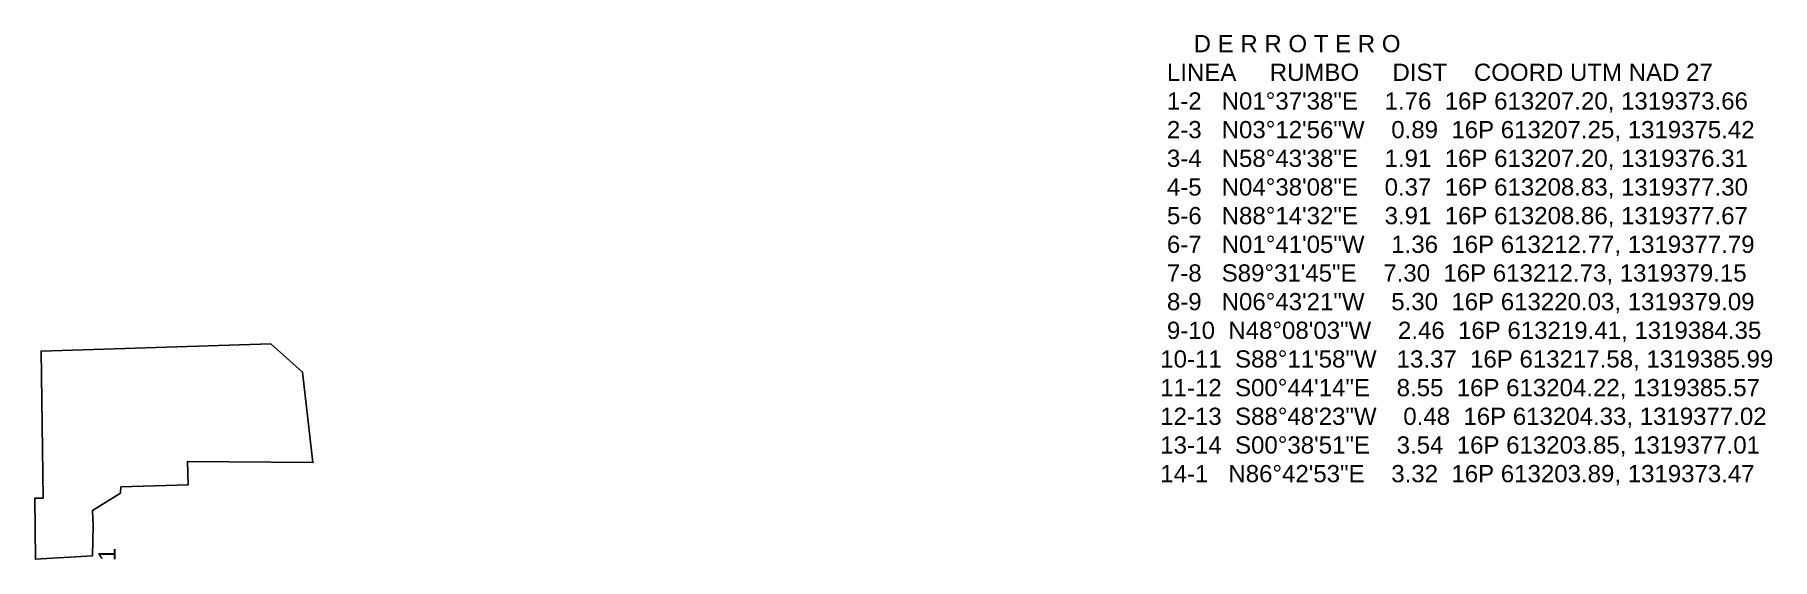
# Model space of a CAD drawing. Header units: millimetres. Extents: x 613204 to 613305, y 1319373 to 1319404.
import ezdxf
from ezdxf.enums import TextEntityAlignment as Align

# ---------------------------------------------------------------- set-up
doc = ezdxf.new("R2010")
doc.units = ezdxf.units.MM
doc.styles.get("Standard").update_dxf_attribs({"font": 'arial.ttf'})

msp = doc.modelspace()

# ---------------------------------------------------------------- linework, layer by layer
msp.add_lwpolyline([(613207.2, 1319373.66), (613207.25, 1319375.42), (613207.2, 1319376.31), (613208.83, 1319377.3), (613208.86, 1319377.67), (613212.77, 1319377.79), (613212.73, 1319379.15), (613220.03, 1319379.09), (613219.41, 1319384.35), (613217.58, 1319385.99), (613204.22, 1319385.57), (613204.33, 1319377.02), (613203.85, 1319377.01), (613203.89, 1319373.47)], close=True)

# ---------------------------------------------------------------- texts
msp.add_text('1', height=1, rotation=90).set_placement((613208.85, 1319373.36), align=Align.BOTTOM_LEFT)
at = {"insert": (613268.91, 1319403.95), "char_height": 1, "width": 37.7792, "attachment_point": 1}
msp.add_mtext('      D E R R O T E R O\\P  LINEA     RUMBO     DIST    COORD UTM NAD 27\\P  1-2   N01°37\'38"E    1.76  16P 613207.20, 1319373.66\\P  2-3   N03°12\'56"W    0.89  16P 613207.25, 1319375.42\\P  3-4   N58°43\'38"E    1.91  16P 613207.20, 1319376.31\\P  4-5   N04°38\'08"E    0.37  16P 613208.83, 1319377.30\\P  5-6   N88°14\'32"E    3.91  16P 613208.86, 1319377.67\\P  6-7   N01°41\'05"W    1.36  16P 613212.77, 1319377.79\\P  7-8   S89°31\'45"E    7.30  16P 613212.73, 1319379.15\\P  8-9   N06°43\'21"W    5.30  16P 613220.03, 1319379.09\\P  9-10  N48°08\'03"W    2.46  16P 613219.41, 1319384.35\\P 10-11  S88°11\'58"W   13.37  16P 613217.58, 1319385.99\\P 11-12  S00°44\'14"E    8.55  16P 613204.22, 1319385.57\\P 12-13  S88°48\'23"W    0.48  16P 613204.33, 1319377.02\\P 13-14  S00°38\'51"E    3.54  16P 613203.85, 1319377.01\\P 14-1   N86°42\'53"E    3.32  16P 613203.89, 1319373.47\\P', dxfattribs=at)

doc.saveas('drawing.dxf')
